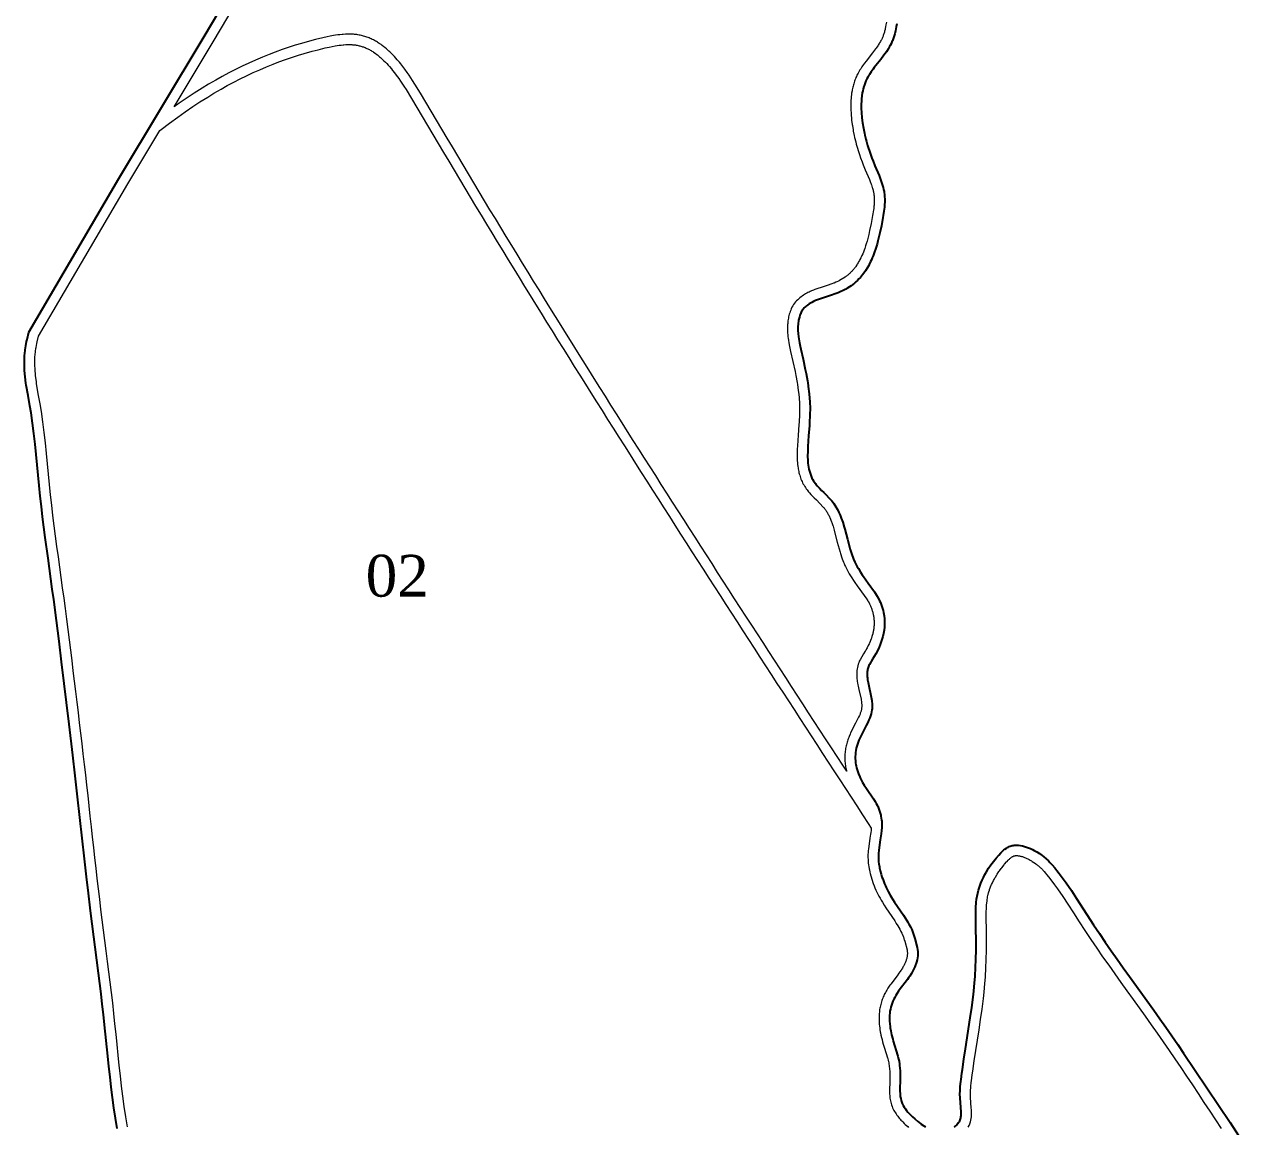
# Model space of a CAD drawing. Extents: x 709175 to 711772, y 7862468 to 7865374.
# Drawn here: x 710852 to 711435, y 7864404 to 7864932 of the extents above; entities that cross this region are included whole.
import ezdxf
from ezdxf.enums import TextEntityAlignment as Align

# ---------------------------------------------------------------- set-up
doc = ezdxf.new("R2010")
doc.units = 0
for name, color, linetype in [('NUMERAÇÕES', 7, 'Continuous'), ('Perimetro', 1, 'Continuous'), ('ÁREAS', 7, 'Continuous')]:
    doc.layers.add(name, color=color, linetype=linetype)
doc.layers.add('NUMERAÇÕES DOS TALHÕES', color=7, linetype='Continuous', true_color=0xffffff)
doc.layers.add('TALHÕES', color=3, linetype='Continuous', lineweight=9, true_color=0x00ff00)
doc.styles.add('AREAS', font='times.ttf')

# ---------------------------------------------------------------- blocks, each defined once
blk = doc.blocks.new('area_de_talhao')
at = {"layer": 'NUMERAÇÕES', "linetype": 'Continuous', "style": 'AREAS'}
blk.add_attdef('NRO', text='', height=20, dxfattribs=at).set_placement((0, 6.08), align=Align.CENTER)
at = {"layer": 'ÁREAS', "linetype": 'Continuous', "style": 'AREAS', "flags": 1}
for tag, height, p in [('AREAREAL', 0.001, (0, 0)), ('AREA', 20, (0, -23.92))]:
    blk.add_attdef(tag, text='', height=height, dxfattribs=at).set_placement(p, align=Align.CENTER)

msp = doc.modelspace()

# ---------------------------------------------------------------- linework, layer by layer
at = {"layer": 'Perimetro', "color": 1}
for points in [[(710896.87, 7864403.48), (710896.07, 7864408.41), (710895.34, 7864413.36), (710894.67, 7864418.31), (710894.05, 7864423.27), (710893.47, 7864428.24), (710892.92, 7864433.21), (710892.4, 7864438.18), (710890.86, 7864453.1), (710890.34, 7864458.08), (710889.78, 7864463.05), (710889.2, 7864468.01), (710887.99, 7864477.94), (710884.18, 7864507.69), (710882.96, 7864517.62), (710882.37, 7864522.59), (710881.24, 7864532.52), (710877.98, 7864562.34), (710876.86, 7864572.28), (710875.72, 7864582.21), (710873.95, 7864597.11), (710870.31, 7864626.89), (710869.08, 7864636.81), (710867.82, 7864646.73), (710866.52, 7864656.65), (710865.85, 7864661.6), (710863.8, 7864676.46), (710862.46, 7864686.37), (710861.82, 7864691.33), (710861.21, 7864696.29), (710860.63, 7864701.26), (710860.09, 7864706.23), (710859.59, 7864711.21), (710858.16, 7864726.14), (710857.64, 7864731.11), (710857.06, 7864736.08), (710856.42, 7864741.03), (710855.68, 7864745.98), (710855.1, 7864749.43), (710854.23, 7864754.36), (710853.42, 7864759.29), (710853.27, 7864760.28), (710852.89, 7864763.25), (710852.62, 7864766.24), (710852.5, 7864768.74), (710852.48, 7864770.74), (710852.49, 7864771.24), (710852.58, 7864773.24), (710852.71, 7864774.73), (710852.82, 7864775.72), (710852.89, 7864776.22), (710853.2, 7864778.19), (710853.58, 7864780.16), (710853.79, 7864781.14), (710854.58, 7864784.59), (710897.68, 7864858.17), (710938.53, 7864926.11), (710990.6, 7865014.12)], [(711269.82, 7864932.29), (711269.57, 7864930.81), (711269.39, 7864929.83), (711269.18, 7864928.85), (711268.83, 7864927.39), (711268.7, 7864926.91), (711268.41, 7864925.95), (711268.09, 7864925.01), (711267.72, 7864924.07), (711267.53, 7864923.61), (711267.11, 7864922.71), (711266.65, 7864921.82), (711266.41, 7864921.38), (711265.65, 7864920.09), (711264.83, 7864918.83), (711263.67, 7864917.2), (711262.16, 7864915.21), (711259.07, 7864911.28), (711258.47, 7864910.48), (711257.59, 7864909.26), (711256.76, 7864908.02), (711256.49, 7864907.59), (711255.98, 7864906.73), (711255.5, 7864905.85), (711255.07, 7864904.95), (711254.87, 7864904.5), (711254.5, 7864903.57), (711254.17, 7864902.62), (711254.02, 7864902.15), (711253.75, 7864901.18), (711253.53, 7864900.21), (711253.33, 7864899.23), (711253.11, 7864897.74), (711252.95, 7864896.25), (711252.88, 7864895.25), (711252.83, 7864893.76), (711252.84, 7864891.76), (711252.93, 7864889.76), (711253.14, 7864887.27), (711253.45, 7864884.79), (711253.84, 7864882.32), (711254.33, 7864879.86), (711254.54, 7864878.89), (711255.02, 7864876.95), (711255.27, 7864875.98), (711255.82, 7864874.06), (711256.11, 7864873.1), (711256.73, 7864871.2), (711257.22, 7864869.78), (711257.91, 7864867.9), (711258.45, 7864866.5), (711259.39, 7864864.19), (711261.35, 7864859.58), (711261.72, 7864858.66), (711262.42, 7864856.78), (711262.89, 7864855.36), (711263.3, 7864853.92), (711263.53, 7864852.94), (711263.72, 7864851.96), (711263.8, 7864851.47), (711263.93, 7864850.48), (711264.01, 7864849.48), (711264.06, 7864848.48), (711264.06, 7864847.48), (711264.04, 7864846.48), (711264.01, 7864845.98), (711263.9, 7864844.49), (711263.67, 7864842.5), (711263.36, 7864840.52), (711263.19, 7864839.54), (711262.44, 7864835.61), (711261.72, 7864832.18), (711261.27, 7864830.24), (711260.79, 7864828.3), (711260.39, 7864826.85), (711259.97, 7864825.41), (711259.67, 7864824.45), (711259.2, 7864823.03), (711258.5, 7864821.16), (711258.13, 7864820.23), (711257.73, 7864819.31), (711257.31, 7864818.4), (711256.64, 7864817.06), (711256.41, 7864816.62), (711255.67, 7864815.32), (711254.87, 7864814.05), (711254.01, 7864812.82), (711253.4, 7864812.03), (711252.43, 7864810.88), (711251.75, 7864810.15), (711251.04, 7864809.44), (711250.31, 7864808.76), (711249.54, 7864808.12), (711248.76, 7864807.49), (711247.95, 7864806.9), (711247.13, 7864806.34), (711245.86, 7864805.55), (711245.42, 7864805.3), (711244.1, 7864804.59), (711242.75, 7864803.94), (711241.83, 7864803.55), (711240.42, 7864803.02), (711238.53, 7864802.38), (711236.62, 7864801.79), (711232.35, 7864800.36), (711230.96, 7864799.79), (711230.06, 7864799.37), (711229.17, 7864798.92), (711228.3, 7864798.41), (711227.88, 7864798.15), (711227.06, 7864797.57), (711226.67, 7864797.26), (711226.29, 7864796.94), (711225.92, 7864796.6), (711225.57, 7864796.24), (711225.24, 7864795.87), (711224.93, 7864795.48), (711224.64, 7864795.07), (711224.37, 7864794.65), (711224.13, 7864794.21), (711223.9, 7864793.76), (711223.7, 7864793.3), (711223.52, 7864792.84), (711223.22, 7864791.89), (711223.09, 7864791.4), (711222.89, 7864790.42), (711222.81, 7864789.93), (711222.68, 7864788.94), (711222.64, 7864788.44), (711222.57, 7864787.44), (711222.55, 7864786.44), (711222.57, 7864785.44), (711222.65, 7864783.94), (711222.8, 7864782.45), (711222.94, 7864781.46), (711223.27, 7864779.49), (711223.56, 7864778.02), (711223.88, 7864776.55), (711225.01, 7864771.68), (711226.07, 7864766.8), (711226.46, 7864764.83), (711227.08, 7864761.39), (711227.24, 7864760.4), (711227.66, 7864757.43), (711227.78, 7864756.44), (711228.08, 7864753.46), (711228.25, 7864750.96), (711228.33, 7864748.46), (711228.29, 7864744.96), (711228.13, 7864741.47), (711228.03, 7864739.97), (711227.66, 7864734.98), (711227.32, 7864730), (711227.24, 7864728.5), (711227.2, 7864727), (711227.18, 7864726), (711227.19, 7864725), (711227.24, 7864723.5), (711227.35, 7864722), (711227.46, 7864721.01), (711227.61, 7864720.02), (711227.8, 7864719.04), (711228.04, 7864718.07), (711228.17, 7864717.59), (711228.48, 7864716.63), (711228.65, 7864716.17), (711229.05, 7864715.25), (711229.26, 7864714.8), (711229.5, 7864714.35), (711230.01, 7864713.49), (711230.29, 7864713.08), (711230.87, 7864712.27), (711231.18, 7864711.87), (711231.82, 7864711.11), (711232.83, 7864709.99), (711233.87, 7864708.92), (711234.94, 7864707.86), (711238.4, 7864704.26), (711238.73, 7864703.88), (711239.35, 7864703.1), (711239.65, 7864702.7), (711240.22, 7864701.88), (711240.75, 7864701.03), (711241.49, 7864699.73), (711242.16, 7864698.38), (711242.76, 7864697.01), (711243.3, 7864695.61), (711243.95, 7864693.72), (711244.67, 7864691.32), (711244.94, 7864690.36), (711246.19, 7864685.52), (711247.51, 7864680.7), (711248.28, 7864678.32), (711248.99, 7864676.45), (711249.18, 7864675.99), (711249.8, 7864674.62), (711250.47, 7864673.28), (711250.94, 7864672.4), (711251.44, 7864671.53), (711252.47, 7864669.82), (711253.29, 7864668.56), (711253.85, 7864667.73), (711255.01, 7864666.1), (711256.19, 7864664.49), (711259.11, 7864660.43), (711260.19, 7864658.75), (711260.94, 7864657.45), (711261.62, 7864656.11), (711262.03, 7864655.2), (711262.4, 7864654.27), (711262.72, 7864653.32), (711263.01, 7864652.37), (711263.27, 7864651.4), (711263.48, 7864650.42), (711263.72, 7864648.94), (711263.88, 7864647.45), (711263.96, 7864645.95), (711263.94, 7864644.45), (711263.88, 7864643.45), (711263.72, 7864641.96), (711263.47, 7864640.48), (711263.15, 7864639.02), (711262.74, 7864637.58), (711262.43, 7864636.63), (711261.92, 7864635.22), (711261.34, 7864633.83), (711260.7, 7864632.48), (711259.77, 7864630.71), (711259.01, 7864629.41), (711258.22, 7864628.14), (711256.7, 7864625.56), (711256.48, 7864625.1), (711256.29, 7864624.64), (711256.13, 7864624.17), (711255.99, 7864623.69), (711255.87, 7864623.2), (711255.78, 7864622.71), (711255.72, 7864622.21), (711255.68, 7864621.72), (711255.66, 7864620.72), (711255.7, 7864619.72), (711255.75, 7864619.22), (711255.87, 7864618.23), (711255.95, 7864617.73), (711256.23, 7864616.26), (711257.64, 7864609.92), (711257.87, 7864608.43), (711257.93, 7864607.94), (711258.02, 7864606.94), (711258.05, 7864606.44), (711258.06, 7864605.44), (711258, 7864604.44), (711257.95, 7864603.95), (711257.78, 7864602.96), (711257.55, 7864601.99), (711257.26, 7864601.03), (711256.92, 7864600.09), (711256.53, 7864599.17), (711255.9, 7864597.81), (711255.23, 7864596.47), (711254.53, 7864595.14), (711252.25, 7864590.69), (711251.66, 7864589.31), (711251.31, 7864588.38), (711250.99, 7864587.43), (711250.71, 7864586.47), (711250.47, 7864585.5), (711250.27, 7864584.52), (711250.12, 7864583.53), (711250.02, 7864582.54), (711249.97, 7864581.54), (711249.97, 7864580.54), (711250.03, 7864579.54), (711250.14, 7864578.55), (711250.29, 7864577.56), (711250.39, 7864577.07), (711250.61, 7864576.09), (711250.87, 7864575.13), (711251.17, 7864574.17), (711251.51, 7864573.23), (711252.09, 7864571.85), (711252.29, 7864571.39), (711252.96, 7864570.05), (711253.44, 7864569.17), (711254.22, 7864567.89), (711255.32, 7864566.22), (711258.75, 7864561.3), (711259.54, 7864560.02), (711260.04, 7864559.15), (711260.5, 7864558.27), (711260.71, 7864557.82), (711260.92, 7864557.36), (711261.29, 7864556.43), (711261.46, 7864555.96), (711261.77, 7864555.01), (711261.91, 7864554.53), (711262.15, 7864553.56), (711262.25, 7864553.07), (711262.43, 7864552.09), (711262.56, 7864551.1), (711262.61, 7864550.6), (711262.67, 7864549.6), (711262.69, 7864549.1), (711262.69, 7864548.6), (711262.66, 7864547.6), (711262.55, 7864546.1), (711262.38, 7864544.62), (711262.23, 7864543.63), (711261.92, 7864541.65), (711261.19, 7864536.7), (711261.07, 7864535.21), (711261.05, 7864534.71), (711261.04, 7864533.21), (711261.09, 7864532.21), (711261.16, 7864531.21), (711261.28, 7864530.22), (711261.51, 7864528.74), (711261.6, 7864528.25), (711261.92, 7864526.78), (711262.31, 7864525.33), (711262.75, 7864523.9), (711263.08, 7864522.96), (711263.61, 7864521.55), (711264, 7864520.63), (711264.4, 7864519.71), (711264.82, 7864518.81), (711265.26, 7864517.91), (711265.72, 7864517.02), (711266.69, 7864515.27), (711267.2, 7864514.41), (711267.99, 7864513.13), (711268.8, 7864511.87), (711273, 7864505.66), (711273.82, 7864504.4), (711274.61, 7864503.13), (711275.12, 7864502.27), (711275.61, 7864501.4), (711276.31, 7864500.07), (711276.95, 7864498.72), (711277.34, 7864497.8), (711277.7, 7864496.86), (711278.03, 7864495.92), (711278.45, 7864494.48), (711279.61, 7864490.13), (711279.78, 7864489.15), (711279.89, 7864488.15), (711279.91, 7864487.65), (711279.91, 7864487.15), (711279.85, 7864486.16), (711279.73, 7864485.16), (711279.53, 7864484.18), (711279.28, 7864483.22), (711278.97, 7864482.26), (711278.8, 7864481.79), (711278.43, 7864480.87), (711278.02, 7864479.96), (711277.33, 7864478.62), (711276.83, 7864477.76), (711276.02, 7864476.49), (711275.46, 7864475.67), (711274.88, 7864474.85), (711270.96, 7864469.67), (711270.67, 7864469.26), (711269.84, 7864468.01), (711269.31, 7864467.16), (711268.82, 7864466.29), (711268.37, 7864465.4), (711267.95, 7864464.49), (711267.57, 7864463.56), (711267.25, 7864462.62), (711266.97, 7864461.66), (711266.75, 7864460.68), (711266.58, 7864459.7), (711266.45, 7864458.7), (711266.37, 7864457.71), (711266.34, 7864456.71), (711266.34, 7864455.71), (711266.38, 7864454.71), (711266.45, 7864453.71), (711266.62, 7864452.22), (711266.69, 7864451.73), (711266.95, 7864450.25), (711267.14, 7864449.27), (711267.37, 7864448.29), (711267.87, 7864446.36), (711268.15, 7864445.4), (711270.2, 7864438.71), (711270.33, 7864438.22), (711270.69, 7864436.77), (711270.89, 7864435.79), (711271.13, 7864434.31), (711271.2, 7864433.81), (711271.35, 7864432.32), (711271.42, 7864431.32), (711271.48, 7864429.82), (711271.49, 7864428.82), (711271.48, 7864427.82), (711271.33, 7864421.33), (711271.37, 7864420.33), (711271.46, 7864419.33), (711271.52, 7864418.83), (711271.69, 7864417.85), (711271.93, 7864416.88), (711272.08, 7864416.4), (711272.25, 7864415.93), (711272.44, 7864415.47), (711272.87, 7864414.57), (711273.38, 7864413.7), (711273.93, 7864412.87), (711274.54, 7864412.08), (711275.18, 7864411.31), (711276.2, 7864410.21), (711277.28, 7864409.17), (711278.39, 7864408.16), (711279.91, 7864406.86), (711280.3, 7864406.55), (711281.49, 7864405.64), (711282.73, 7864404.79), (711283.58, 7864404.27)], [(711297.27, 7864404.27), (711297.67, 7864404.56), (711298.06, 7864404.87), (711298.43, 7864405.21), (711298.79, 7864405.56), (711299.12, 7864405.94), (711299.42, 7864406.33), (711299.69, 7864406.75), (711299.94, 7864407.19), (711300.14, 7864407.65), (711300.3, 7864408.12), (711300.42, 7864408.6), (711300.51, 7864409.1), (711300.57, 7864409.59), (711300.6, 7864410.09), (711300.61, 7864410.59), (711300.58, 7864411.59), (711300.09, 7864418.07), (711300.05, 7864420.07), (711300.09, 7864421.57), (711300.21, 7864423.57), (711300.46, 7864426.05), (711300.58, 7864427.05), (711301.01, 7864430.02), (711301.27, 7864431.71), (711301.97, 7864436.66), (711302.69, 7864441.61), (711305.01, 7864456.43), (711305.73, 7864461.37), (711306.36, 7864466.33), (711306.68, 7864469.32), (711307.04, 7864473.3), (711307.26, 7864476.29), (711307.5, 7864480.79), (711307.63, 7864484.28), (711307.73, 7864489.28), (711307.73, 7864493.78), (711307.67, 7864498.78), (711307.58, 7864503.78), (711307.58, 7864506.28), (711307.6, 7864507.28), (711307.67, 7864509.28), (711307.86, 7864511.77), (711308.04, 7864513.26), (711308.27, 7864514.74), (711308.57, 7864516.21), (711308.93, 7864517.67), (711309.07, 7864518.15), (711309.52, 7864519.58), (711310.04, 7864520.99), (711310.62, 7864522.37), (711311.26, 7864523.73), (711311.95, 7864525.06), (711312.69, 7864526.36), (711313.74, 7864528.06), (711314.87, 7864529.72), (711316.05, 7864531.33), (711317.29, 7864532.9), (711318.58, 7864534.43), (711319.61, 7864535.52), (711320.33, 7864536.21), (711321.09, 7864536.86), (711321.49, 7864537.17), (711322.31, 7864537.74), (711322.74, 7864537.99), (711323.18, 7864538.23), (711323.63, 7864538.45), (711324.09, 7864538.64), (711324.56, 7864538.8), (711325.04, 7864538.93), (711325.53, 7864539.03), (711326.03, 7864539.11), (711326.53, 7864539.15), (711327.03, 7864539.17), (711327.53, 7864539.16), (711328.02, 7864539.13), (711329.02, 7864539.01), (711330, 7864538.81), (711330.96, 7864538.56), (711331.44, 7864538.41), (711332.38, 7864538.08), (711332.85, 7864537.9), (711333.77, 7864537.5), (711334.67, 7864537.08), (711335.56, 7864536.62), (711336.87, 7864535.88), (711338.14, 7864535.08), (711339.36, 7864534.21), (711340.15, 7864533.6), (711341.29, 7864532.63), (711342.39, 7864531.6), (711343.09, 7864530.88), (711344.1, 7864529.78), (711345.39, 7864528.26), (711346.33, 7864527.09), (711347.56, 7864525.5), (711349.35, 7864523.1), (711350.81, 7864521.07), (711353.37, 7864517.37), (711355.86, 7864513.62), (711364, 7864501.02), (711366.77, 7864496.86), (711369.58, 7864492.72), (711372.42, 7864488.61), (711375.29, 7864484.51), (711378.18, 7864480.43), (711381.08, 7864476.36), (711392.76, 7864460.12), (711395.66, 7864456.05), (711398.54, 7864451.96), (711401.4, 7864447.86), (711404.24, 7864443.74), (711407.05, 7864439.61), (711412.64, 7864431.32), (711418.18, 7864422.99), (711429.24, 7864406.33), (711434.8, 7864398.02)]]:
    msp.add_lwpolyline(points, dxfattribs=at)
at = {"layer": 'TALHÕES'}
for points in [[(711264.88, 7864933.06), (711264.65, 7864931.69), (711264.48, 7864930.81), (711264.3, 7864929.92), (711264.21, 7864929.53), (711263.99, 7864928.66), (711263.89, 7864928.29), (711263.64, 7864927.46), (711263.52, 7864927.09), (711263.38, 7864926.71), (711263.25, 7864926.34), (711263.1, 7864925.98), (711262.95, 7864925.62), (711262.79, 7864925.26), (711262.62, 7864924.9), (711262.44, 7864924.54), (711262.25, 7864924.18), (711262.06, 7864923.84), (711261.62, 7864923.08), (711261.41, 7864922.75), (711260.93, 7864921.99), (711260.7, 7864921.66), (711259.9, 7864920.52), (711259.66, 7864920.19), (711258.2, 7864918.27), (711255.11, 7864914.33), (711254.44, 7864913.45), (711253.5, 7864912.15), (711253.16, 7864911.65), (711252.55, 7864910.72), (711252.22, 7864910.2), (711251.64, 7864909.22), (711251.34, 7864908.67), (711251.06, 7864908.14), (711250.78, 7864907.59), (711250.52, 7864907.03), (711250.27, 7864906.46), (711250.03, 7864905.89), (711249.81, 7864905.31), (711249.6, 7864904.74), (711249.41, 7864904.16), (711249.23, 7864903.58), (711249.06, 7864903), (711248.91, 7864902.42), (711248.77, 7864901.84), (711248.64, 7864901.26), (711248.52, 7864900.68), (711248.41, 7864900.08), (711248.23, 7864898.97), (711248.14, 7864898.36), (711248.02, 7864897.25), (711247.97, 7864896.64), (711247.89, 7864895.54), (711247.86, 7864894.95), (711247.83, 7864893.86), (711247.83, 7864893.26), (711247.84, 7864891.65), (711247.86, 7864891.05), (711247.94, 7864889.46), (711247.98, 7864888.87), (711248.17, 7864886.78), (711248.23, 7864886.19), (711248.49, 7864884.11), (711248.58, 7864883.53), (711248.92, 7864881.46), (711249.02, 7864880.89), (711249.44, 7864878.83), (711249.67, 7864877.75), (711250.17, 7864875.71), (711250.45, 7864874.65), (711251.03, 7864872.64), (711251.34, 7864871.6), (711251.99, 7864869.61), (711252.51, 7864868.1), (711253.23, 7864866.14), (711253.8, 7864864.66), (711254.78, 7864862.27), (711256.72, 7864857.68), (711257.06, 7864856.84), (711257.56, 7864855.52), (711257.69, 7864855.15), (711258.12, 7864853.85), (711258.23, 7864853.5), (711258.46, 7864852.65), (711258.56, 7864852.28), (711258.65, 7864851.88), (711258.73, 7864851.49), (711258.8, 7864851.11), (711258.86, 7864850.73), (711258.91, 7864850.34), (711258.96, 7864849.95), (711258.99, 7864849.56), (711259.02, 7864849.16), (711259.04, 7864848.76), (711259.06, 7864848.36), (711259.07, 7864847.95), (711259.06, 7864847.55), (711259.04, 7864846.67), (711259.02, 7864846.28), (711258.96, 7864845.38), (711258.92, 7864844.99), (711258.77, 7864843.6), (711258.72, 7864843.21), (711258.43, 7864841.33), (711258.27, 7864840.43), (711257.54, 7864836.59), (711256.84, 7864833.26), (711256.41, 7864831.4), (711255.95, 7864829.56), (711255.58, 7864828.21), (711255.19, 7864826.86), (711254.92, 7864825.99), (711254.47, 7864824.67), (711254.17, 7864823.83), (711253.85, 7864822.99), (711253.51, 7864822.16), (711253.16, 7864821.35), (711252.79, 7864820.53), (711252.61, 7864820.17), (711252.21, 7864819.36), (711252.02, 7864819.01), (711251.58, 7864818.24), (711251.39, 7864817.9), (711250.92, 7864817.15), (711250.72, 7864816.83), (711250.22, 7864816.11), (711250, 7864815.81), (711249.47, 7864815.13), (711249.23, 7864814.83), (711248.97, 7864814.52), (711248.7, 7864814.21), (711248.43, 7864813.91), (711248.15, 7864813.62), (711247.87, 7864813.33), (711247.58, 7864813.05), (711247.29, 7864812.78), (711246.99, 7864812.51), (711246.68, 7864812.24), (711246.37, 7864811.98), (711246.05, 7864811.72), (711245.73, 7864811.47), (711245.4, 7864811.22), (711245.08, 7864811), (711244.36, 7864810.5), (711244.05, 7864810.3), (711243.3, 7864809.84), (711242.97, 7864809.66), (711242.2, 7864809.23), (711241.87, 7864809.06), (711241.07, 7864808.68), (711240.73, 7864808.52), (711239.92, 7864808.18), (711239.56, 7864808.03), (711238.72, 7864807.72), (711238.34, 7864807.58), (711237, 7864807.14), (711235.09, 7864806.55), (711230.65, 7864805.07), (711230.01, 7864804.82), (711228.97, 7864804.38), (711228.41, 7864804.13), (711227.86, 7864803.87), (711227.32, 7864803.59), (711226.77, 7864803.31), (711226.22, 7864803), (711225.68, 7864802.67), (711225.13, 7864802.32), (711224.58, 7864801.95), (711224.04, 7864801.55), (711223.5, 7864801.13), (711222.96, 7864800.67), (711222.44, 7864800.18), (711221.92, 7864799.66), (711221.42, 7864799.1), (711220.94, 7864798.5), (711220.49, 7864797.86), (711220.07, 7864797.21), (711219.7, 7864796.54), (711219.37, 7864795.87), (711219.08, 7864795.21), (711218.82, 7864794.54), (711218.6, 7864793.88), (711218.4, 7864793.23), (711218.23, 7864792.58), (711218.09, 7864791.94), (711217.97, 7864791.31), (711217.86, 7864790.68), (711217.78, 7864790.06), (711217.71, 7864789.45), (711217.65, 7864788.85), (711217.61, 7864788.25), (711217.58, 7864787.65), (711217.56, 7864787.06), (711217.55, 7864786.46), (711217.55, 7864785.87), (711217.57, 7864785.26), (711217.62, 7864784.14), (711217.67, 7864783.53), (711217.77, 7864782.42), (711217.84, 7864781.83), (711217.99, 7864780.74), (711218.16, 7864779.64), (711218.35, 7864778.56), (711218.67, 7864777), (711219, 7864775.46), (711220.13, 7864770.59), (711221.18, 7864765.78), (711221.55, 7864763.91), (711222.15, 7864760.55), (711222.3, 7864759.65), (711222.71, 7864756.78), (711222.82, 7864755.88), (711223.06, 7864753.48), (711223.1, 7864753.08), (711223.26, 7864750.68), (711223.27, 7864750.28), (711223.33, 7864748.37), (711223.33, 7864747.96), (711223.31, 7864745.56), (711223.29, 7864745.15), (711223.13, 7864741.74), (711223.04, 7864740.32), (711222.67, 7864735.34), (711222.33, 7864730.29), (711222.25, 7864728.7), (711222.2, 7864727.11), (711222.18, 7864726.01), (711222.19, 7864724.91), (711222.22, 7864723.82), (711222.25, 7864723.22), (711222.32, 7864722.12), (711222.38, 7864721.5), (711222.5, 7864720.38), (711222.59, 7864719.77), (711222.68, 7864719.18), (711222.79, 7864718.58), (711222.91, 7864717.98), (711223.05, 7864717.38), (711223.2, 7864716.78), (711223.37, 7864716.17), (711223.56, 7864715.56), (711223.77, 7864714.96), (711224, 7864714.35), (711224.24, 7864713.74), (711224.51, 7864713.14), (711224.8, 7864712.54), (711225.12, 7864711.94), (711225.45, 7864711.36), (711225.8, 7864710.8), (711226.16, 7864710.26), (711226.52, 7864709.74), (711226.9, 7864709.24), (711227.27, 7864708.75), (711227.65, 7864708.29), (711228.05, 7864707.82), (711228.79, 7864706.99), (711229.2, 7864706.55), (711230.32, 7864705.4), (711231.37, 7864704.35), (711234.69, 7864700.91), (711234.88, 7864700.68), (711235.13, 7864700.37), (711235.37, 7864700.07), (711235.61, 7864699.76), (711235.83, 7864699.44), (711236.05, 7864699.11), (711236.27, 7864698.78), (711236.48, 7864698.44), (711236.68, 7864698.1), (711236.88, 7864697.75), (711237.07, 7864697.39), (711237.25, 7864697.04), (711237.63, 7864696.26), (711237.79, 7864695.91), (711238.14, 7864695.09), (711238.29, 7864694.72), (711238.62, 7864693.87), (711238.75, 7864693.49), (711239.2, 7864692.16), (711239.32, 7864691.78), (711239.86, 7864689.95), (711240.11, 7864689.07), (711241.35, 7864684.23), (711242.71, 7864679.3), (711242.89, 7864678.7), (711243.56, 7864676.69), (711243.77, 7864676.1), (711244.35, 7864674.59), (711244.59, 7864674.02), (711245.03, 7864673.01), (711245.29, 7864672.46), (711245.77, 7864671.48), (711246.04, 7864670.95), (711246.56, 7864669.98), (711247.11, 7864669.02), (711247.67, 7864668.07), (711248.25, 7864667.14), (711249.13, 7864665.8), (711249.74, 7864664.89), (711250.95, 7864663.18), (711252.14, 7864661.55), (711255, 7864657.58), (711255.19, 7864657.28), (711255.93, 7864656.12), (711256.12, 7864655.8), (711256.56, 7864655.04), (711256.74, 7864654.69), (711256.92, 7864654.33), (711257.1, 7864653.97), (711257.26, 7864653.62), (711257.42, 7864653.26), (711257.57, 7864652.89), (711257.71, 7864652.52), (711257.84, 7864652.15), (711257.97, 7864651.78), (711258.09, 7864651.4), (711258.2, 7864651.01), (711258.3, 7864650.63), (711258.4, 7864650.24), (711258.49, 7864649.85), (711258.57, 7864649.46), (711258.65, 7864649.06), (711258.71, 7864648.66), (711258.77, 7864648.26), (711258.82, 7864647.86), (711258.86, 7864647.46), (711258.9, 7864647.06), (711258.93, 7864646.66), (711258.95, 7864646.26), (711258.96, 7864645.85), (711258.96, 7864645.45), (711258.96, 7864645.05), (711258.95, 7864644.65), (711258.93, 7864644.25), (711258.9, 7864643.85), (711258.86, 7864643.45), (711258.82, 7864643.05), (711258.77, 7864642.65), (711258.71, 7864642.25), (711258.64, 7864641.85), (711258.57, 7864641.44), (711258.48, 7864641.04), (711258.39, 7864640.64), (711258.3, 7864640.26), (711258.08, 7864639.42), (711257.97, 7864639.06), (711257.7, 7864638.22), (711257.57, 7864637.86), (711257.26, 7864637.03), (711257.11, 7864636.67), (711256.76, 7864635.85), (711256.6, 7864635.49), (711256.21, 7864634.68), (711256.03, 7864634.32), (711255.61, 7864633.52), (711255.41, 7864633.16), (711254.95, 7864632.37), (711254.75, 7864632.02), (711253.94, 7864630.73), (711252.27, 7864627.89), (711251.91, 7864627.12), (711251.62, 7864626.44), (711251.36, 7864625.71), (711251.15, 7864624.96), (711250.97, 7864624.21), (711250.84, 7864623.47), (711250.75, 7864622.74), (711250.69, 7864622.03), (711250.66, 7864621.33), (711250.66, 7864620.65), (711250.68, 7864619.98), (711250.72, 7864619.34), (711250.77, 7864618.71), (711250.85, 7864618.09), (711250.93, 7864617.49), (711251.02, 7864616.89), (711251.22, 7864615.8), (711251.34, 7864615.22), (711251.68, 7864613.71), (711252.73, 7864608.95), (711252.79, 7864608.62), (711252.92, 7864607.76), (711252.96, 7864607.39), (711253, 7864607), (711253.03, 7864606.62), (711253.05, 7864606.25), (711253.06, 7864605.89), (711253.06, 7864605.55), (711253.05, 7864605.22), (711253.02, 7864604.9), (711252.99, 7864604.59), (711252.94, 7864604.28), (711252.89, 7864603.96), (711252.81, 7864603.64), (711252.73, 7864603.31), (711252.63, 7864602.97), (711252.52, 7864602.63), (711252.39, 7864602.27), (711252.26, 7864601.91), (711252.11, 7864601.54), (711251.96, 7864601.18), (711251.59, 7864600.38), (711251.42, 7864600.02), (711250.79, 7864598.77), (711250.09, 7864597.45), (711247.74, 7864592.85), (711247.46, 7864592.21), (711247.02, 7864591.18), (711246.81, 7864590.61), (711246.6, 7864590.06), (711246.41, 7864589.5), (711246.22, 7864588.93), (711246.05, 7864588.36), (711245.89, 7864587.78), (711245.73, 7864587.19), (711245.59, 7864586.6), (711245.46, 7864586), (711245.35, 7864585.4), (711245.25, 7864584.79), (711245.16, 7864584.17), (711245.09, 7864583.55), (711245.03, 7864582.92), (711244.99, 7864582.29), (711244.97, 7864581.65), (711244.96, 7864581.02), (711244.97, 7864580.38), (711245, 7864579.75), (711245.05, 7864579.12), (711245.1, 7864578.5), (711245.18, 7864577.89), (711245.27, 7864577.27), (711245.37, 7864576.67), (711245.49, 7864576.06), (711245.62, 7864575.47), (711245.76, 7864574.88), (711245.86, 7864574.51), (711243.97, 7864577.39), (711241.24, 7864581.58), (711238.52, 7864585.77), (711235.79, 7864589.96), (711233.06, 7864594.15), (711230.33, 7864598.34), (711227.61, 7864602.54), (711224.88, 7864606.73), (711222.16, 7864610.92), (711219.44, 7864615.11), (711216.72, 7864619.31), (711214, 7864623.5), (711211.28, 7864627.7), (711208.56, 7864631.89), (711205.84, 7864636.09), (711203.12, 7864640.28), (711200.41, 7864644.48), (711197.69, 7864648.68), (711194.98, 7864652.88), (711192.27, 7864657.08), (711189.56, 7864661.28), (711186.85, 7864665.48), (711184.14, 7864669.69), (711181.44, 7864673.89), (711178.74, 7864678.09), (711176.03, 7864682.3), (711173.33, 7864686.51), (711170.64, 7864690.71), (711167.94, 7864694.92), (711165.24, 7864699.13), (711162.55, 7864703.35), (711159.86, 7864707.56), (711157.17, 7864711.77), (711154.49, 7864715.99), (711151.8, 7864720.21), (711149.12, 7864724.42), (711146.44, 7864728.64), (711143.76, 7864732.86), (711141.09, 7864737.09), (711138.42, 7864741.31), (711135.75, 7864745.54), (711133.08, 7864749.76), (711130.42, 7864753.99), (711127.75, 7864758.22), (711125.09, 7864762.46), (711122.44, 7864766.69), (711119.79, 7864770.93), (711117.14, 7864775.17), (711114.49, 7864779.41), (711111.85, 7864783.65), (711109.21, 7864787.89), (711106.57, 7864792.14), (711103.93, 7864796.38), (711101.3, 7864800.63), (711098.68, 7864804.89), (711096.06, 7864809.14), (711093.44, 7864813.4), (711090.82, 7864817.66), (711088.22, 7864821.92), (711085.61, 7864826.18), (711083.01, 7864830.45), (711080.41, 7864834.72), (711077.82, 7864838.99), (711075.23, 7864843.27), (711072.65, 7864847.55), (711070.07, 7864851.83), (711067.5, 7864856.11), (711064.93, 7864860.4), (711062.37, 7864864.69), (711059.81, 7864868.98), (711057.25, 7864873.28), (711054.7, 7864877.57), (711052.15, 7864881.87), (711049.61, 7864886.17), (711047.07, 7864890.48), (711044.53, 7864894.79), (711041.96, 7864899.11), (711039.32, 7864903.4), (711038.21, 7864905.12), (711036.52, 7864907.66), (711035.64, 7864908.93), (711034.44, 7864910.59), (711033.51, 7864911.82), (711032.56, 7864913.04), (711031.9, 7864913.85), (711030.9, 7864915.04), (711030.2, 7864915.83), (711029.5, 7864916.6), (711028.78, 7864917.36), (711028.03, 7864918.11), (711027.28, 7864918.84), (711026.88, 7864919.21), (711026.1, 7864919.91), (711025.69, 7864920.27), (711024.88, 7864920.94), (711024.44, 7864921.29), (711023.6, 7864921.93), (711023.15, 7864922.25), (711022.27, 7864922.85), (711021.81, 7864923.16), (711021.34, 7864923.44), (711020.88, 7864923.73), (711020.4, 7864924), (711019.92, 7864924.26), (711019.43, 7864924.52), (711018.94, 7864924.76), (711018.44, 7864925), (711017.94, 7864925.22), (711017.43, 7864925.44), (711016.91, 7864925.65), (711016.39, 7864925.84), (711015.87, 7864926.02), (711015.34, 7864926.19), (711014.8, 7864926.35), (711014.27, 7864926.5), (711013.72, 7864926.63), (711013.18, 7864926.75), (711012.63, 7864926.86), (711012.08, 7864926.96), (711011.53, 7864927.04), (711010.98, 7864927.11), (711010.42, 7864927.17), (711009.87, 7864927.21), (711009.33, 7864927.25), (711008.78, 7864927.27), (711008.23, 7864927.28), (711007.68, 7864927.29), (711006.62, 7864927.27), (711006.07, 7864927.24), (711005.02, 7864927.18), (711004.47, 7864927.13), (711003.42, 7864927.03), (711002.38, 7864926.9), (711001.34, 7864926.74), (711000.31, 7864926.58), (710998.79, 7864926.3), (710997.27, 7864925.99), (710995.27, 7864925.54), (710991.83, 7864924.7), (710988.88, 7864923.92), (710984.99, 7864922.82), (710982.07, 7864921.94), (710978.7, 7864920.85), (710975.82, 7864919.87), (710972.49, 7864918.66), (710969.64, 7864917.58), (710966.35, 7864916.25), (710963.09, 7864914.87), (710959.85, 7864913.43), (710956.64, 7864911.92), (710953.46, 7864910.36), (710950.3, 7864908.74), (710947.18, 7864907.06), (710944.09, 7864905.33), (710940.59, 7864903.29), (710937.56, 7864901.45), (710933.72, 7864899.02), (710930.34, 7864896.8), (710926.59, 7864894.23), (710924.15, 7864892.49), (710924.15, 7864892.49), (710942.82, 7864923.55), (710994.9, 7865011.56)], [(710901.8, 7864404.31), (710901.01, 7864409.17), (710900.29, 7864414.06), (710899.63, 7864418.96), (710899.01, 7864423.87), (710898.44, 7864428.8), (710897.89, 7864433.75), (710897.37, 7864438.7), (710896.86, 7864443.67), (710896.35, 7864448.64), (710895.84, 7864453.62), (710895.31, 7864458.62), (710894.75, 7864463.61), (710894.17, 7864468.6), (710893.57, 7864473.58), (710892.95, 7864478.56), (710892.32, 7864483.53), (710891.68, 7864488.49), (710891.04, 7864493.46), (710890.4, 7864498.42), (710889.76, 7864503.37), (710889.14, 7864508.32), (710888.52, 7864513.26), (710887.92, 7864518.21), (710887.34, 7864523.16), (710886.77, 7864528.12), (710886.21, 7864533.08), (710885.66, 7864538.04), (710885.12, 7864543.01), (710884.58, 7864547.97), (710884.04, 7864552.94), (710883.49, 7864557.91), (710882.95, 7864562.89), (710882.39, 7864567.87), (710881.83, 7864572.85), (710881.26, 7864577.82), (710880.68, 7864582.8), (710880.1, 7864587.77), (710879.51, 7864592.74), (710878.91, 7864597.71), (710878.31, 7864602.67), (710877.71, 7864607.64), (710877.11, 7864612.61), (710876.5, 7864617.57), (710875.89, 7864622.54), (710875.28, 7864627.5), (710874.66, 7864632.47), (710874.04, 7864637.44), (710873.41, 7864642.4), (710872.78, 7864647.37), (710872.13, 7864652.34), (710871.47, 7864657.31), (710870.8, 7864662.28), (710870.12, 7864667.24), (710869.44, 7864672.19), (710868.76, 7864677.14), (710868.08, 7864682.09), (710867.42, 7864687.02), (710866.78, 7864691.96), (710866.17, 7864696.89), (710865.6, 7864701.82), (710865.06, 7864706.75), (710864.57, 7864711.69), (710864.09, 7864716.66), (710863.62, 7864721.64), (710863.13, 7864726.64), (710862.61, 7864731.66), (710862.02, 7864736.69), (710861.37, 7864741.73), (710860.62, 7864746.76), (710860.03, 7864750.28), (710859.16, 7864755.2), (710858.36, 7864760.06), (710858.23, 7864760.96), (710857.86, 7864763.84), (710857.82, 7864764.24), (710857.61, 7864766.62), (710857.58, 7864767.02), (710857.5, 7864768.91), (710857.49, 7864769.3), (710857.48, 7864770.7), (710857.49, 7864771.1), (710857.54, 7864772.49), (710857.57, 7864772.89), (710857.64, 7864773.79), (710857.68, 7864774.2), (710857.78, 7864775.1), (710857.84, 7864775.5), (710858.05, 7864776.89), (710858.12, 7864777.29), (710858.48, 7864779.16), (710858.67, 7864780.06), (710859.28, 7864782.73), (710859.28, 7864782.73), (710901.98, 7864855.62), (710917.31, 7864881.12), (710917.9, 7864881.59), (710921.84, 7864884.6), (710925.83, 7864887.55), (710929.46, 7864890.13), (710933.13, 7864892.65), (710936.43, 7864894.82), (710940.2, 7864897.2), (710943.15, 7864899), (710946.57, 7864900.99), (710949.58, 7864902.68), (710952.63, 7864904.31), (710955.7, 7864905.89), (710958.8, 7864907.41), (710961.93, 7864908.88), (710965.08, 7864910.28), (710968.26, 7864911.63), (710971.47, 7864912.92), (710974.23, 7864913.97), (710977.48, 7864915.15), (710980.28, 7864916.11), (710983.57, 7864917.17), (710986.39, 7864918.02), (710990.2, 7864919.1), (710993.05, 7864919.85), (710996.41, 7864920.67), (710998.32, 7864921.1), (710999.74, 7864921.39), (711001.16, 7864921.65), (711002.11, 7864921.8), (711003.05, 7864921.94), (711003.99, 7864922.06), (711004.93, 7864922.15), (711005.38, 7864922.19), (711006.33, 7864922.25), (711006.77, 7864922.27), (711007.71, 7864922.29), (711008.16, 7864922.28), (711008.61, 7864922.27), (711009.07, 7864922.25), (711009.52, 7864922.23), (711009.96, 7864922.19), (711010.41, 7864922.14), (711010.85, 7864922.09), (711011.28, 7864922.02), (711011.72, 7864921.95), (711012.15, 7864921.86), (711012.58, 7864921.77), (711013.01, 7864921.66), (711013.43, 7864921.54), (711013.86, 7864921.42), (711014.28, 7864921.28), (711014.7, 7864921.14), (711015.12, 7864920.98), (711015.53, 7864920.82), (711015.94, 7864920.64), (711016.35, 7864920.46), (711016.76, 7864920.27), (711017.16, 7864920.07), (711017.56, 7864919.86), (711017.95, 7864919.64), (711018.35, 7864919.41), (711018.73, 7864919.18), (711019.12, 7864918.94), (711019.5, 7864918.7), (711020.27, 7864918.17), (711020.63, 7864917.91), (711021.38, 7864917.34), (711021.73, 7864917.06), (711022.45, 7864916.46), (711022.8, 7864916.16), (711023.5, 7864915.52), (711023.84, 7864915.21), (711024.52, 7864914.55), (711025.19, 7864913.88), (711025.84, 7864913.19), (711026.48, 7864912.49), (711027.11, 7864911.77), (711028.05, 7864910.67), (711028.65, 7864909.93), (711029.54, 7864908.78), (711030.42, 7864907.62), (711031.56, 7864906.04), (711032.39, 7864904.84), (711034.03, 7864902.39), (711035.08, 7864900.74), (711037.68, 7864896.52), (711040.22, 7864892.24), (711042.76, 7864887.94), (711045.3, 7864883.63), (711047.85, 7864879.32), (711050.4, 7864875.02), (711052.95, 7864870.72), (711055.51, 7864866.42), (711058.07, 7864862.13), (711060.64, 7864857.83), (711063.21, 7864853.54), (711065.79, 7864849.25), (711068.37, 7864844.97), (711070.96, 7864840.68), (711073.55, 7864836.4), (711076.14, 7864832.13), (711078.74, 7864827.85), (711081.34, 7864823.58), (711083.95, 7864819.31), (711086.56, 7864815.04), (711089.18, 7864810.78), (711091.8, 7864806.52), (711094.42, 7864802.26), (711097.05, 7864798), (711099.68, 7864793.75), (711102.32, 7864789.5), (711104.96, 7864785.25), (711107.6, 7864781), (711110.25, 7864776.76), (711112.9, 7864772.52), (711115.55, 7864768.27), (711118.2, 7864764.04), (711120.86, 7864759.8), (711123.52, 7864755.56), (711126.18, 7864751.33), (711128.85, 7864747.1), (711131.52, 7864742.87), (711134.19, 7864738.64), (711136.86, 7864734.41), (711139.54, 7864730.19), (711142.22, 7864725.96), (711144.9, 7864721.74), (711147.58, 7864717.52), (711150.27, 7864713.3), (711152.96, 7864709.08), (711155.65, 7864704.87), (711158.34, 7864700.65), (711161.03, 7864696.44), (711163.73, 7864692.23), (711166.43, 7864688.02), (711169.13, 7864683.81), (711171.83, 7864679.6), (711174.53, 7864675.39), (711177.23, 7864671.18), (711179.94, 7864666.98), (711182.65, 7864662.77), (711185.36, 7864658.57), (711188.07, 7864654.37), (711190.78, 7864650.17), (711193.49, 7864645.97), (711196.21, 7864641.77), (711198.92, 7864637.57), (711201.64, 7864633.37), (711204.36, 7864629.17), (711207.08, 7864624.98), (711209.8, 7864620.78), (711212.52, 7864616.58), (711215.24, 7864612.39), (711217.97, 7864608.2), (711220.69, 7864604), (711223.42, 7864599.81), (711226.14, 7864595.62), (711228.87, 7864591.43), (711231.6, 7864587.24), (711234.33, 7864583.04), (711237.05, 7864578.85), (711239.78, 7864574.66), (711242.51, 7864570.48), (711245.24, 7864566.29), (711247.97, 7864562.1), (711250.71, 7864557.91), (711253.44, 7864553.72), (711256.17, 7864549.53), (711257.63, 7864547.29), (711257.57, 7864546.57), (711257.53, 7864546.17), (711257.42, 7864545.27), (711257.29, 7864544.38), (711256.97, 7864542.41), (711256.22, 7864537.3), (711256.16, 7864536.62), (711256.08, 7864535.49), (711256.05, 7864534.88), (711256.04, 7864534.28), (711256.04, 7864533.68), (711256.05, 7864533.09), (711256.06, 7864532.5), (711256.1, 7864531.91), (711256.14, 7864531.32), (711256.19, 7864530.72), (711256.32, 7864529.59), (711256.4, 7864528.98), (711256.58, 7864527.87), (711256.7, 7864527.27), (711256.93, 7864526.18), (711257.07, 7864525.58), (711257.35, 7864524.51), (711257.51, 7864523.93), (711257.83, 7864522.88), (711258.01, 7864522.31), (711258.37, 7864521.28), (711258.57, 7864520.72), (711258.97, 7864519.69), (711259.4, 7864518.67), (711259.84, 7864517.65), (711260.31, 7864516.65), (711260.8, 7864515.66), (711261.3, 7864514.69), (711261.82, 7864513.72), (711262.36, 7864512.77), (711262.92, 7864511.83), (711263.76, 7864510.47), (711264.62, 7864509.13), (711266.05, 7864507), (711268.84, 7864502.9), (711269.6, 7864501.72), (711270.33, 7864500.54), (711270.79, 7864499.77), (711271.23, 7864498.99), (711271.65, 7864498.2), (711271.83, 7864497.85), (711272.22, 7864497.05), (711272.37, 7864496.7), (711272.72, 7864495.89), (711272.86, 7864495.53), (711273.01, 7864495.15), (711273.14, 7864494.77), (711273.27, 7864494.38), (711273.39, 7864494.01), (711273.63, 7864493.14), (711274.73, 7864489.02), (711274.78, 7864488.77), (711274.83, 7864488.44), (711274.87, 7864488.13), (711274.9, 7864487.84), (711274.91, 7864487.54), (711274.91, 7864487.24), (711274.9, 7864486.94), (711274.87, 7864486.62), (711274.84, 7864486.3), (711274.79, 7864485.97), (711274.73, 7864485.64), (711274.66, 7864485.3), (711274.57, 7864484.96), (711274.48, 7864484.61), (711274.37, 7864484.26), (711274.25, 7864483.91), (711274.12, 7864483.55), (711273.99, 7864483.2), (711273.84, 7864482.84), (711273.68, 7864482.48), (711273.51, 7864482.12), (711273.33, 7864481.76), (711273.15, 7864481.4), (711272.95, 7864481.05), (711272.75, 7864480.69), (711272.55, 7864480.35), (711272.08, 7864479.6), (711271.87, 7864479.27), (711271.36, 7864478.54), (711270.84, 7864477.81), (711269.98, 7864476.66), (711266.92, 7864472.62), (711266.56, 7864472.1), (711265.94, 7864471.19), (711265.61, 7864470.68), (711265.02, 7864469.72), (711264.71, 7864469.19), (711264.42, 7864468.66), (711264.14, 7864468.13), (711263.87, 7864467.59), (711263.61, 7864467.04), (711263.36, 7864466.48), (711263.12, 7864465.9), (711262.89, 7864465.32), (711262.68, 7864464.72), (711262.48, 7864464.12), (711262.29, 7864463.51), (711262.13, 7864462.89), (711261.98, 7864462.28), (711261.85, 7864461.66), (711261.73, 7864461.05), (711261.63, 7864460.44), (711261.55, 7864459.82), (711261.48, 7864459.21), (711261.42, 7864458.6), (711261.38, 7864458), (711261.35, 7864457.39), (711261.34, 7864456.79), (711261.33, 7864456.2), (711261.34, 7864455.6), (711261.36, 7864455.01), (711261.39, 7864454.4), (711261.47, 7864453.28), (711261.53, 7864452.67), (711261.66, 7864451.57), (711261.75, 7864450.97), (711261.93, 7864449.88), (711262.04, 7864449.3), (711262.26, 7864448.22), (711262.5, 7864447.13), (711262.77, 7864446.07), (711263.05, 7864445.01), (711263.36, 7864443.96), (711263.96, 7864442.01), (711265.4, 7864437.32), (711265.49, 7864436.96), (711265.71, 7864436.09), (711265.8, 7864435.7), (711265.98, 7864434.84), (711266.05, 7864434.47), (711266.18, 7864433.59), (711266.23, 7864433.21), (711266.33, 7864432.32), (711266.37, 7864431.92), (711266.43, 7864431.02), (711266.45, 7864430.61), (711266.48, 7864429.71), (711266.49, 7864428.82), (711266.48, 7864427.92), (711266.44, 7864426.45), (711266.32, 7864421.29), (711266.35, 7864420.6), (711266.38, 7864420), (711266.43, 7864419.39), (711266.49, 7864418.77), (711266.57, 7864418.13), (711266.67, 7864417.49), (711266.79, 7864416.83), (711266.95, 7864416.16), (711267.13, 7864415.49), (711267.34, 7864414.81), (711267.58, 7864414.13), (711267.85, 7864413.47), (711268.15, 7864412.83), (711268.46, 7864412.22), (711268.79, 7864411.62), (711269.14, 7864411.05), (711269.5, 7864410.49), (711269.87, 7864409.96), (711270.25, 7864409.45), (711270.63, 7864408.95), (711271.03, 7864408.48), (711271.42, 7864408.01), (711271.82, 7864407.57), (711272.23, 7864407.13), (711272.65, 7864406.7), (711273.43, 7864405.92), (711273.87, 7864405.5), (711275.06, 7864404.43), (711275.51, 7864404.04)], [(711303.98, 7864404.17), (711304.42, 7864404.97), (711304.8, 7864405.82), (711305.1, 7864406.69), (711305.31, 7864407.54), (711305.46, 7864408.36), (711305.55, 7864409.14), (711305.6, 7864409.88), (711305.61, 7864410.58), (711305.6, 7864411.24), (711305.57, 7864411.87), (711305.54, 7864412.47), (711305.45, 7864413.49), (711305.09, 7864418.34), (711305.08, 7864418.7), (711305.05, 7864420.09), (711305.06, 7864420.48), (711305.08, 7864421.39), (711305.1, 7864421.79), (711305.19, 7864423.19), (711305.23, 7864423.59), (711305.43, 7864425.48), (711305.54, 7864426.38), (711305.96, 7864429.28), (711306.22, 7864430.98), (711306.92, 7864435.95), (711307.63, 7864440.86), (711308.4, 7864445.77), (711309.18, 7864450.71), (711309.95, 7864455.68), (711310.68, 7864460.7), (711311.32, 7864465.75), (711311.66, 7864468.82), (711312.02, 7864472.9), (711312.25, 7864475.98), (711312.5, 7864480.56), (711312.63, 7864484.14), (711312.73, 7864489.23), (711312.73, 7864493.81), (711312.67, 7864498.86), (711312.58, 7864503.82), (711312.58, 7864506.23), (711312.59, 7864507.14), (711312.67, 7864509.04), (711312.69, 7864509.44), (711312.8, 7864510.84), (711312.84, 7864511.24), (711313, 7864512.61), (711313.05, 7864513), (711313.2, 7864513.88), (711313.27, 7864514.27), (711313.45, 7864515.14), (711313.54, 7864515.51), (711313.76, 7864516.36), (711313.86, 7864516.73), (711314.12, 7864517.57), (711314.24, 7864517.93), (711314.55, 7864518.77), (711314.69, 7864519.13), (711315.03, 7864519.96), (711315.18, 7864520.32), (711315.56, 7864521.13), (711315.74, 7864521.5), (711316.15, 7864522.3), (711316.34, 7864522.66), (711316.78, 7864523.46), (711316.98, 7864523.8), (711317.71, 7864524.99), (711317.92, 7864525.32), (711318.7, 7864526.48), (711318.94, 7864526.81), (711319.77, 7864527.95), (711320.01, 7864528.28), (711321.18, 7864529.77), (711321.43, 7864530.07), (711322.33, 7864531.11), (711322.57, 7864531.38), (711323.16, 7864532), (711323.42, 7864532.25), (711323.69, 7864532.5), (711323.96, 7864532.74), (711324.23, 7864532.96), (711324.49, 7864533.17), (711324.74, 7864533.35), (711324.99, 7864533.51), (711325.22, 7864533.65), (711325.45, 7864533.78), (711325.66, 7864533.88), (711325.85, 7864533.96), (711326.04, 7864534.02), (711326.22, 7864534.07), (711326.4, 7864534.11), (711326.61, 7864534.14), (711326.83, 7864534.16), (711327.07, 7864534.17), (711327.34, 7864534.16), (711327.61, 7864534.14), (711327.91, 7864534.11), (711328.22, 7864534.07), (711328.54, 7864534.01), (711328.86, 7864533.94), (711329.2, 7864533.86), (711329.55, 7864533.76), (711329.9, 7864533.65), (711330.26, 7864533.53), (711330.62, 7864533.4), (711330.98, 7864533.26), (711331.35, 7864533.1), (711331.72, 7864532.94), (711332.09, 7864532.77), (711332.44, 7864532.6), (711333.22, 7864532.2), (711333.56, 7864532.02), (711334.32, 7864531.58), (711334.64, 7864531.38), (711335.37, 7864530.91), (711335.68, 7864530.7), (711336.38, 7864530.19), (711336.69, 7864529.96), (711337.02, 7864529.7), (711337.34, 7864529.44), (711337.65, 7864529.17), (711337.94, 7864528.92), (711338.58, 7864528.32), (711338.86, 7864528.06), (711339.48, 7864527.42), (711339.75, 7864527.13), (711340.36, 7864526.46), (711340.94, 7864525.79), (711341.52, 7864525.09), (711342.41, 7864523.99), (711343.58, 7864522.48), (711345.32, 7864520.15), (711346.72, 7864518.19), (711349.23, 7864514.56), (711351.68, 7864510.88), (711354.38, 7864506.71), (711357.08, 7864502.5), (711359.82, 7864498.28), (711362.62, 7864494.07), (711365.45, 7864489.9), (711368.31, 7864485.75), (711371.2, 7864481.63), (711374.1, 7864477.53), (711377.02, 7864473.45), (711379.94, 7864469.38), (711382.86, 7864465.32), (711385.78, 7864461.27), (711388.69, 7864457.22), (711391.58, 7864453.16), (711394.45, 7864449.09), (711397.29, 7864445.02), (711400.11, 7864440.92), (711402.91, 7864436.81), (711405.7, 7864432.68), (711408.48, 7864428.54), (711411.25, 7864424.39), (711414.01, 7864420.23), (711416.77, 7864416.06), (711419.53, 7864411.9), (711422.3, 7864407.73), (711425.07, 7864403.56)]]:
    msp.add_lwpolyline(points, dxfattribs=at)

# ---------------------------------------------------------------- block references
at = {"layer": 'NUMERAÇÕES DOS TALHÕES'}
ref = msp.add_blockref('area_de_talhao', (711030.88, 7864652.02), dxfattribs=at)
ref.add_attrib('NRO', '02', dxfattribs={"layer": 'NUMERAÇÕES', "height": 20, "style": 'AREAS'}).set_placement((711030.88, 7864658.09), align=Align.CENTER)

doc.saveas('drawing.dxf')
